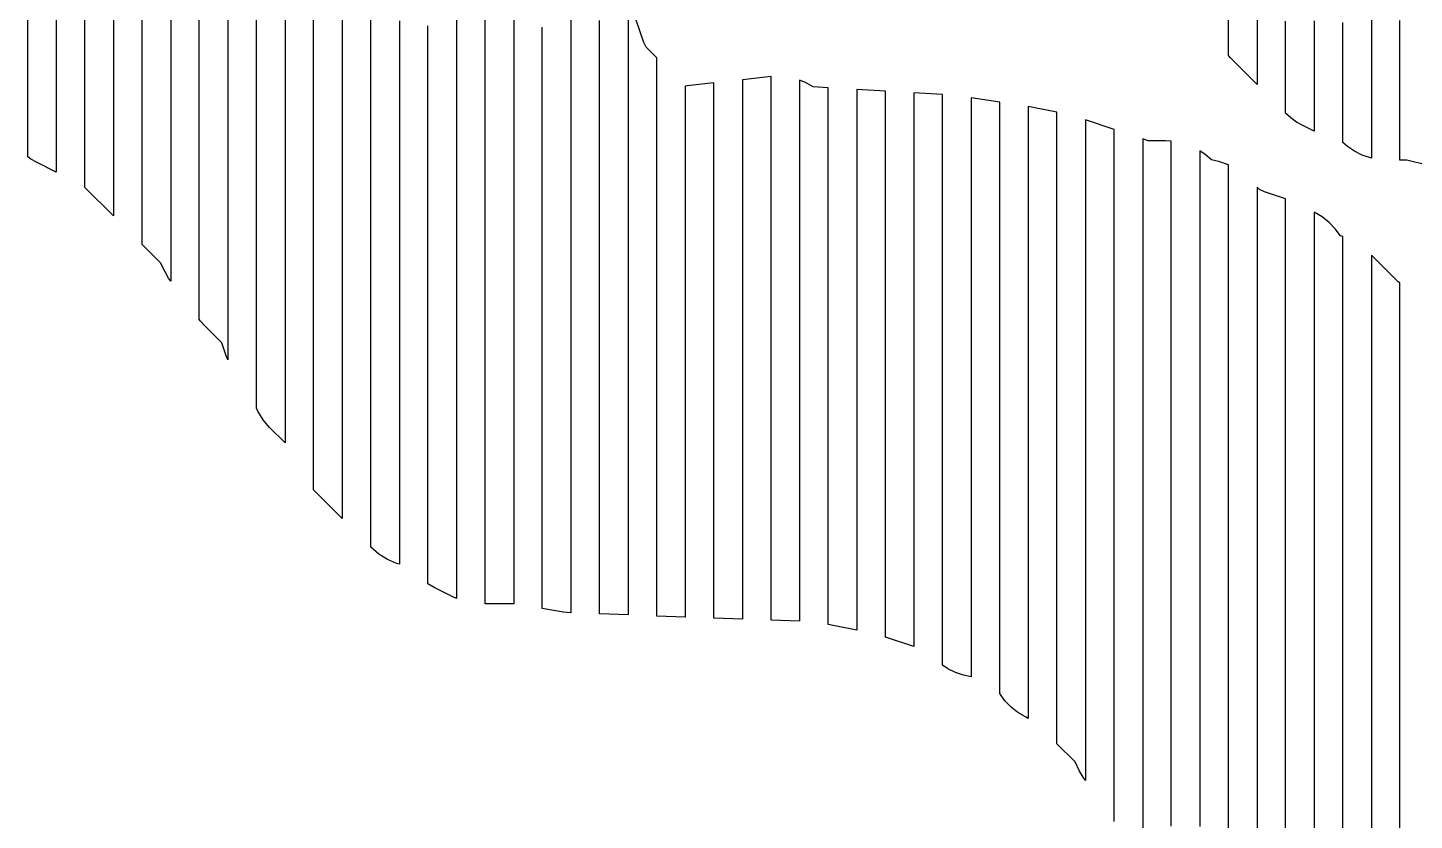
# Model space of a CAD drawing. Header units: millimetres. Extents: x -6 to 1890, y -8 to 898.
# Drawn here: x 1297.6 to 1491.6, y 657.3 to 768.2 of the extents above; entities that cross this region are included whole.
import ezdxf

# ---------------------------------------------------------------- set-up
doc = ezdxf.new("R2010")
doc.units = ezdxf.units.MM
doc.layers.add('PASSADAS_COMPLETAS', color=1, linetype='CONTINUOUS')
doc.layers.add('PECAS_2D', color=3, linetype='CONTINUOUS')

msp = doc.modelspace()

# ---------------------------------------------------------------- linework, layer by layer
at = {"layer": 'PASSADAS_COMPLETAS'}
for points in [[(1301.578, 796.09), (1301.578, 759.69), (1301.578, 758.39), (1301.578, 757.09), (1301.578, 755.79), (1301.578, 754.49), (1301.578, 753.19), (1301.578, 747.99), (1298.88, 749.329), (1298.033, 749.811), (1297.578, 750.139), (1297.578, 755.349), (1297.578, 756.651), (1297.578, 757.954), (1297.578, 759.256), (1297.578, 760.559), (1297.578, 761.861), (1297.578, 763.164), (1297.578, 798.331)], [(1309.578, 793.92), (1309.578, 756.168), (1309.578, 754.866), (1309.578, 753.565), (1309.578, 752.263), (1309.578, 750.961), (1309.578, 749.659), (1309.578, 748.357), (1309.578, 741.848), (1305.578, 745.848), (1305.578, 751.038), (1305.578, 752.336), (1305.578, 753.633), (1305.578, 754.931), (1305.578, 756.228), (1305.578, 757.526), (1305.578, 758.823), (1305.578, 795.153)], [(1317.578, 789.427), (1317.578, 749.482), (1317.578, 746.905), (1317.578, 745.616), (1317.578, 744.327), (1317.578, 743.039), (1317.578, 741.75), (1317.578, 732.73), (1317.267, 733.162), (1316.785, 734.009), (1316.153, 735.274), (1313.578, 737.848), (1313.578, 745.629), (1313.578, 746.926), (1313.578, 748.223), (1313.578, 749.519), (1313.578, 750.816), (1313.578, 752.113), (1313.578, 792.312)], [(1325.578, 786.782), (1325.578, 742.533), (1325.578, 741.231), (1325.578, 739.93), (1325.578, 738.628), (1325.578, 737.327), (1325.578, 736.025), (1325.578, 734.724), (1325.578, 733.422), (1325.578, 732.121), (1325.578, 721.709), (1325.339, 722.275), (1324.726, 724.115), (1322.367, 726.474), (1321.716, 727.199), (1321.578, 727.391), (1321.578, 736.416), (1321.578, 737.705), (1321.578, 738.995), (1321.578, 740.284), (1321.578, 741.573), (1321.578, 742.863), (1321.578, 744.152), (1321.578, 745.442), (1321.578, 789.28)], [(1333.578, 781.3), (1333.578, 730.807), (1333.578, 729.513), (1333.578, 728.218), (1333.578, 726.923), (1333.578, 725.629), (1333.578, 724.334), (1333.578, 723.039), (1333.578, 721.745), (1333.578, 720.45), (1333.578, 719.155), (1333.578, 710.093), (1331.416, 712.255), (1330.503, 713.32), (1329.762, 714.52), (1329.578, 714.956), (1329.578, 725.322), (1329.578, 726.618), (1329.578, 727.914), (1329.578, 729.21), (1329.578, 730.505), (1329.578, 731.801), (1329.578, 733.097), (1329.578, 734.393), (1329.578, 735.689), (1329.578, 736.984), (1329.578, 783.632)], [(1341.578, 775.674), (1341.578, 717.581), (1341.578, 716.29), (1341.578, 714.999), (1341.578, 713.708), (1341.578, 712.417), (1341.578, 711.126), (1341.578, 709.835), (1341.578, 708.544), (1341.578, 707.253), (1341.578, 699.508), (1337.879, 703.207), (1337.578, 703.558), (1337.578, 712.659), (1337.578, 713.959), (1337.578, 715.26), (1337.578, 716.56), (1337.578, 717.86), (1337.578, 719.16), (1337.578, 720.461), (1337.578, 721.761), (1337.578, 723.061), (1337.578, 724.361), (1337.578, 778.969)], [(1469.578, 769.258), (1469.578, 767.968), (1469.578, 760.229), (1465.847, 763.96), (1465.578, 764.274), (1465.578, 774.584)], [(1349.578, 769.155), (1349.578, 767.866), (1349.578, 708.588), (1349.578, 707.299), (1349.578, 706.011), (1349.578, 704.722), (1349.578, 703.433), (1349.578, 702.145), (1349.578, 700.856), (1349.578, 699.567), (1349.578, 693.124), (1349.191, 693.253), (1347.899, 693.798), (1346.699, 694.539), (1345.578, 695.508), (1345.578, 703.239), (1345.578, 704.528), (1345.578, 705.817), (1345.578, 707.105), (1345.578, 708.394), (1345.578, 709.683), (1345.578, 710.971), (1345.578, 712.26), (1345.578, 713.549), (1345.578, 771.538)], [(1373.578, 770.624), (1373.578, 768.031), (1373.578, 765.438), (1373.578, 762.844), (1373.578, 760.251), (1373.578, 757.658), (1373.578, 755.065), (1373.578, 752.471), (1373.578, 749.878), (1373.578, 747.285), (1373.578, 744.691), (1373.578, 742.098), (1373.578, 739.505), (1373.578, 738.208), (1373.578, 736.911), (1373.578, 735.615), (1373.578, 734.318), (1373.578, 733.022), (1373.578, 731.725), (1373.578, 730.428), (1373.578, 696.715), (1373.578, 695.419), (1373.578, 694.122), (1373.578, 692.825), (1373.578, 691.529), (1373.578, 690.232), (1373.578, 686.342), (1372.547, 686.447), (1369.578, 686.942), (1369.578, 690.814), (1369.578, 692.105), (1369.578, 693.396), (1369.578, 694.686), (1369.578, 695.977), (1369.578, 697.268), (1369.578, 737.282), (1369.578, 738.573), (1369.578, 739.864), (1369.578, 741.155), (1369.578, 742.446), (1369.578, 743.736), (1369.578, 745.027), (1369.578, 746.318), (1369.578, 747.609), (1369.578, 750.19), (1369.578, 752.772), (1369.578, 755.354), (1369.578, 757.935), (1369.578, 760.517), (1369.578, 763.098), (1369.578, 765.68), (1369.578, 768.261)], [(1381.578, 771.582), (1381.578, 761.213), (1381.578, 759.917), (1381.578, 757.325), (1381.578, 754.733), (1381.578, 750.844), (1381.578, 749.548), (1381.578, 748.252), (1381.578, 746.956), (1381.578, 745.66), (1381.578, 744.364), (1381.578, 743.067), (1381.578, 741.771), (1381.578, 740.475), (1381.578, 737.883), (1381.578, 731.402), (1381.578, 730.106), (1381.578, 728.81), (1381.578, 727.514), (1381.578, 726.218), (1381.578, 695.111), (1381.578, 693.814), (1381.578, 692.518), (1381.578, 691.222), (1381.578, 689.926), (1381.578, 686.038), (1377.578, 686.186), (1377.578, 688.779), (1377.578, 690.076), (1377.578, 691.372), (1377.578, 692.669), (1377.578, 693.965), (1377.578, 695.262), (1377.578, 726.381), (1377.578, 727.678), (1377.578, 728.974), (1377.578, 730.271), (1377.578, 731.567), (1377.578, 732.864), (1377.578, 734.161), (1377.578, 736.754), (1377.578, 738.051), (1377.578, 739.347), (1377.578, 744.534), (1377.578, 747.127), (1377.578, 749.72), (1377.578, 752.313), (1377.578, 754.907), (1377.578, 757.5), (1377.578, 760.093), (1377.578, 762.686), (1377.578, 765.28), (1377.578, 767.873), (1377.578, 769.169)], [(1357.578, 769.944), (1357.578, 767.354), (1357.578, 764.764), (1357.578, 763.469), (1357.578, 762.174), (1357.578, 760.879), (1357.578, 759.584), (1357.578, 758.289), (1357.578, 756.995), (1357.578, 700.015), (1357.578, 698.72), (1357.578, 697.425), (1357.578, 696.13), (1357.578, 694.835), (1357.578, 693.54), (1357.578, 688.36), (1357.047, 688.576), (1354.462, 689.869), (1353.578, 690.378), (1353.578, 695.581), (1353.578, 696.881), (1353.578, 698.182), (1353.578, 699.483), (1353.578, 700.784), (1353.578, 702.085), (1353.578, 703.385), (1353.578, 704.686), (1353.578, 763.221), (1353.578, 764.522), (1353.578, 765.823), (1353.578, 767.124), (1353.578, 768.424)], [(1365.578, 769.603), (1365.578, 767), (1365.578, 764.397), (1365.578, 761.794), (1365.578, 759.191), (1365.578, 756.588), (1365.578, 753.985), (1365.578, 752.684), (1365.578, 751.382), (1365.578, 750.081), (1365.578, 748.779), (1365.578, 747.478), (1365.578, 746.176), (1365.578, 744.875), (1365.578, 698.02), (1365.578, 696.719), (1365.578, 695.417), (1365.578, 694.116), (1365.578, 692.814), (1365.578, 691.513), (1365.578, 687.608), (1361.578, 687.616), (1361.578, 691.477), (1361.578, 692.764), (1361.578, 694.051), (1361.578, 695.338), (1361.578, 696.625), (1361.578, 697.912), (1361.578, 699.199), (1361.578, 750.682), (1361.578, 751.969), (1361.578, 753.256), (1361.578, 754.543), (1361.578, 755.83), (1361.578, 758.404), (1361.578, 759.691), (1361.578, 762.265), (1361.578, 764.839), (1361.578, 767.414), (1361.578, 769.988)], [(1449.578, 657.144), (1449.578, 667.47), (1449.578, 668.76), (1449.578, 670.051), (1449.578, 671.342), (1449.578, 672.633), (1449.578, 673.923), (1449.578, 675.214), (1449.578, 680.377), (1449.578, 719.098), (1449.578, 720.388), (1449.578, 721.679), (1449.578, 722.97), (1449.578, 725.551), (1449.578, 728.133), (1449.578, 730.714), (1449.578, 733.295), (1449.578, 735.877), (1449.578, 738.458), (1449.578, 741.04), (1449.578, 744.912), (1449.578, 747.493), (1449.578, 748.784), (1449.578, 750.074), (1449.578, 753.947), (1445.578, 755.28), (1445.578, 751.376), (1445.578, 750.075), (1445.578, 747.472), (1445.578, 744.869), (1445.578, 742.267), (1445.578, 739.664), (1445.578, 737.061), (1445.578, 734.459), (1445.578, 731.856), (1445.578, 729.253), (1445.578, 726.651), (1445.578, 725.349), (1445.578, 724.048), (1445.578, 722.747), (1445.578, 721.445), (1445.578, 720.144), (1445.578, 679.803), (1445.578, 678.502), (1445.578, 677.2), (1445.578, 675.899), (1445.578, 674.598), (1445.578, 673.296), (1445.578, 671.995), (1445.578, 662.886), (1445.235, 663.361), (1444.753, 664.208), (1444.121, 665.473), (1441.578, 668.016), (1441.578, 675.81), (1441.578, 677.108), (1441.578, 678.407), (1441.578, 679.706), (1441.578, 681.005), (1441.578, 682.304), (1441.578, 700.489), (1441.578, 721.272), (1441.578, 722.571), (1441.578, 723.87), (1441.578, 725.169), (1441.578, 726.468), (1441.578, 729.066), (1441.578, 731.664), (1441.578, 734.262), (1441.578, 736.86), (1441.578, 739.458), (1441.578, 742.055), (1441.578, 744.653), (1441.578, 747.251), (1441.578, 749.849), (1441.578, 751.148), (1441.578, 752.447), (1441.578, 756.344), (1437.578, 757.144), (1437.578, 753.254), (1437.578, 751.958), (1437.578, 749.365), (1437.578, 746.772), (1437.578, 744.179), (1437.578, 741.586), (1437.578, 738.993), (1437.578, 736.401), (1437.578, 733.808), (1437.578, 731.215), (1437.578, 728.622), (1437.578, 727.325), (1437.578, 726.029), (1437.578, 724.732), (1437.578, 723.436), (1437.578, 722.14), (1437.578, 684.542), (1437.578, 683.246), (1437.578, 681.95), (1437.578, 680.653), (1437.578, 679.357), (1437.578, 678.06), (1437.578, 671.578), (1437.189, 671.772), (1436.133, 672.393), (1435.161, 673.157), (1434.301, 674.047), (1433.578, 675.032), (1433.578, 680.204), (1433.578, 681.497), (1433.578, 682.79), (1433.578, 684.083), (1433.578, 685.377), (1433.578, 686.67), (1433.578, 687.963), (1433.578, 724.167), (1433.578, 725.461), (1433.578, 726.754), (1433.578, 728.047), (1433.578, 729.34), (1433.578, 731.926), (1433.578, 734.512), (1433.578, 737.098), (1433.578, 739.684), (1433.578, 742.27), (1433.578, 744.856), (1433.578, 747.442), (1433.578, 750.028), (1433.578, 752.614), (1433.578, 753.907), (1433.578, 757.786), (1429.578, 758.358), (1429.578, 754.502), (1429.578, 753.216), (1429.578, 750.645), (1429.578, 748.075), (1429.578, 745.504), (1429.578, 742.933), (1429.578, 740.362), (1429.578, 737.791), (1429.578, 735.221), (1429.578, 732.65), (1429.578, 731.365), (1429.578, 730.079), (1429.578, 728.794), (1429.578, 727.508), (1429.578, 726.223), (1429.578, 724.938), (1429.578, 690.232), (1429.578, 687.661), (1429.578, 686.376), (1429.578, 685.09), (1429.578, 683.805), (1429.578, 682.52), (1429.578, 677.378), (1428.505, 677.6), (1427.392, 677.985), (1426.334, 678.514), (1425.578, 679.023), (1425.578, 684.172), (1425.578, 685.46), (1425.578, 686.747), (1425.578, 688.034), (1425.578, 689.322), (1425.578, 690.609), (1425.578, 691.896), (1425.578, 726.655), (1425.578, 727.942), (1425.578, 729.229), (1425.578, 730.517), (1425.578, 731.804), (1425.578, 734.379), (1425.578, 736.953), (1425.578, 739.528), (1425.578, 742.103), (1425.578, 744.677), (1425.578, 747.252), (1425.578, 749.827), (1425.578, 752.402), (1425.578, 753.689), (1425.578, 754.976), (1425.578, 758.838), (1421.578, 759.074), (1421.578, 755.201), (1421.578, 753.91), (1421.578, 752.619), (1421.578, 750.037), (1421.578, 747.455), (1421.578, 744.874), (1421.578, 742.292), (1421.578, 739.71), (1421.578, 737.128), (1421.578, 734.546), (1421.578, 731.965), (1421.578, 730.674), (1421.578, 729.383), (1421.578, 728.092), (1421.578, 726.801), (1421.578, 693.237), (1421.578, 691.947), (1421.578, 690.656), (1421.578, 689.365), (1421.578, 688.074), (1421.578, 686.783), (1421.578, 685.492), (1421.578, 681.619), (1418.031, 682.802), (1417.578, 682.915), (1417.578, 686.799), (1417.578, 688.094), (1417.578, 689.389), (1417.578, 690.684), (1417.578, 691.979), (1417.578, 693.273), (1417.578, 728.233), (1417.578, 729.528), (1417.578, 730.823), (1417.578, 732.118), (1417.578, 733.413), (1417.578, 736.002), (1417.578, 738.592), (1417.578, 741.181), (1417.578, 743.771), (1417.578, 746.361), (1417.578, 748.95), (1417.578, 751.54), (1417.578, 752.835), (1417.578, 754.13), (1417.578, 755.424), (1417.578, 759.309), (1413.578, 759.544), (1413.578, 755.632), (1413.578, 754.328), (1413.578, 751.72), (1413.578, 749.112), (1413.578, 746.505), (1413.578, 745.201), (1413.578, 742.593), (1413.578, 739.985), (1413.578, 737.377), (1413.578, 734.769), (1413.578, 732.161), (1413.578, 730.857), (1413.578, 729.553), (1413.578, 728.249), (1413.578, 694.346), (1413.578, 693.042), (1413.578, 691.739), (1413.578, 690.435), (1413.578, 689.131), (1413.578, 687.827), (1413.578, 683.915), (1409.578, 684.723), (1409.578, 688.605), (1409.578, 689.9), (1409.578, 691.194), (1409.578, 692.488), (1409.578, 693.782), (1409.578, 695.076), (1409.578, 727.428), (1409.578, 728.722), (1409.578, 730.016), (1409.578, 731.31), (1409.578, 732.604), (1409.578, 735.192), (1409.578, 737.78), (1409.578, 740.368), (1409.578, 742.956), (1409.578, 745.545), (1409.578, 748.133), (1409.578, 750.721), (1409.578, 752.015), (1409.578, 754.603), (1409.578, 755.897), (1409.578, 759.779), (1407.478, 759.903), (1406.392, 760.514), (1405.578, 760.835), (1405.578, 755.615), (1405.578, 754.31), (1405.578, 751.7), (1405.578, 749.09), (1405.578, 746.48), (1405.578, 743.87), (1405.578, 741.261), (1405.578, 738.651), (1405.578, 736.041), (1405.578, 733.431), (1405.578, 732.126), (1405.578, 730.821), (1405.578, 729.516), (1405.578, 728.211), (1405.578, 695.588), (1405.578, 694.283), (1405.578, 692.978), (1405.578, 691.673), (1405.578, 690.368), (1405.578, 689.063), (1405.578, 685.149), (1401.578, 685.297), (1401.578, 689.164), (1401.578, 690.453), (1401.578, 691.742), (1401.578, 693.031), (1401.578, 694.32), (1401.578, 695.609), (1401.578, 727.833), (1401.578, 729.122), (1401.578, 730.411), (1401.578, 731.7), (1401.578, 732.989), (1401.578, 735.567), (1401.578, 736.856), (1401.578, 739.434), (1401.578, 742.012), (1401.578, 744.59), (1401.578, 747.168), (1401.578, 749.746), (1401.578, 752.324), (1401.578, 753.613), (1401.578, 754.902), (1401.578, 761.346), (1397.578, 760.909), (1397.578, 754.404), (1397.578, 753.102), (1397.578, 751.801), (1397.578, 749.199), (1397.578, 746.597), (1397.578, 743.995), (1397.578, 741.392), (1397.578, 738.79), (1397.578, 736.188), (1397.578, 733.586), (1397.578, 732.285), (1397.578, 730.984), (1397.578, 728.381), (1397.578, 695.854), (1397.578, 694.553), (1397.578, 693.252), (1397.578, 691.951), (1397.578, 690.649), (1397.578, 689.348), (1397.578, 685.445), (1393.578, 685.593), (1393.578, 689.466), (1393.578, 690.757), (1393.578, 692.048), (1393.578, 693.339), (1393.578, 694.629), (1393.578, 726.902), (1393.578, 728.192), (1393.578, 729.483), (1393.578, 730.774), (1393.578, 732.065), (1393.578, 733.356), (1393.578, 734.647), (1393.578, 737.229), (1393.578, 739.81), (1393.578, 742.392), (1393.578, 744.974), (1393.578, 747.556), (1393.578, 748.847), (1393.578, 751.428), (1393.578, 752.719), (1393.578, 754.01), (1393.578, 760.465), (1389.842, 760.049), (1389.578, 760.008), (1389.578, 753.494), (1389.578, 752.191), (1389.578, 749.585), (1389.578, 746.979), (1389.578, 744.373), (1389.578, 741.767), (1389.578, 739.162), (1389.578, 736.556), (1389.578, 733.95), (1389.578, 732.647), (1389.578, 731.344), (1389.578, 730.041), (1389.578, 728.738), (1389.578, 727.435), (1389.578, 694.862), (1389.578, 693.559), (1389.578, 692.256), (1389.578, 690.953), (1389.578, 689.65), (1389.578, 685.741), (1385.578, 685.889), (1385.578, 689.794), (1385.578, 691.095), (1385.578, 692.396), (1385.578, 693.698), (1385.578, 694.999), (1385.578, 727.534), (1385.578, 728.836), (1385.578, 730.137), (1385.578, 731.438), (1385.578, 732.74), (1385.578, 735.343), (1385.578, 737.945), (1385.578, 740.548), (1385.578, 743.151), (1385.578, 748.357), (1385.578, 750.959), (1385.578, 752.261), (1385.578, 753.562), (1385.578, 754.864), (1385.578, 763.973), (1384.107, 765.444), (1383.764, 766.13), (1382.676, 769.394)], [(1477.578, 769.134), (1477.578, 767.847), (1477.578, 766.561), (1477.578, 765.274), (1477.578, 763.987), (1477.578, 762.701), (1477.578, 761.414), (1477.578, 760.127), (1477.578, 753.694), (1475.968, 754.499), (1475.121, 754.981), (1474.328, 755.553), (1473.578, 756.229), (1473.578, 763.959), (1473.578, 765.248), (1473.578, 766.536), (1473.578, 769.113)], [(1485.578, 769.286), (1485.578, 767.997), (1485.578, 766.707), (1485.578, 765.418), (1485.578, 764.128), (1485.578, 762.838), (1485.578, 761.549), (1485.578, 760.259), (1485.578, 758.97), (1485.578, 757.68), (1485.578, 756.39), (1485.578, 755.101), (1485.578, 749.942), (1485.451, 749.967), (1484.311, 750.354), (1483.231, 750.887), (1482.24, 751.552), (1481.578, 752.133), (1481.578, 757.297), (1481.578, 758.587), (1481.578, 759.878), (1481.578, 761.169), (1481.578, 763.751), (1481.578, 765.042), (1481.578, 766.333), (1481.578, 767.623), (1481.578, 768.914)], [(1493.578, 748.904), (1490.551, 749.661), (1489.578, 749.661), (1489.578, 753.565), (1489.578, 754.866), (1489.578, 756.168), (1489.578, 757.469), (1489.578, 758.771), (1489.578, 760.072), (1489.578, 761.373), (1489.578, 762.675), (1489.578, 763.976), (1489.578, 765.277), (1489.578, 766.579), (1489.578, 767.88), (1489.578, 769.182)], [(1457.578, 656.502), (1457.578, 657.797), (1457.578, 659.091), (1457.578, 660.386), (1457.578, 661.68), (1457.578, 662.975), (1457.578, 664.269), (1457.578, 665.564), (1457.578, 666.858), (1457.578, 713.461), (1457.578, 714.756), (1457.578, 716.051), (1457.578, 717.345), (1457.578, 718.64), (1457.578, 719.934), (1457.578, 722.523), (1457.578, 725.112), (1457.578, 727.701), (1457.578, 730.29), (1457.578, 732.879), (1457.578, 735.468), (1457.578, 738.057), (1457.578, 740.647), (1457.578, 743.236), (1457.578, 745.825), (1457.578, 747.119), (1457.578, 752.297), (1456.77, 752.349), (1454.369, 752.349), (1453.578, 752.613), (1453.578, 748.731), (1453.578, 747.437), (1453.578, 744.848), (1453.578, 742.26), (1453.578, 739.672), (1453.578, 737.083), (1453.578, 734.495), (1453.578, 731.907), (1453.578, 729.318), (1453.578, 726.73), (1453.578, 724.142), (1453.578, 721.553), (1453.578, 720.259), (1453.578, 718.965), (1453.578, 717.671), (1453.578, 716.377), (1453.578, 672.375), (1453.578, 671.081), (1453.578, 669.787), (1453.578, 668.492), (1453.578, 667.198), (1453.578, 665.904), (1453.578, 664.61), (1453.578, 663.316), (1453.578, 662.022), (1453.578, 647.786)], [(1465.578, 648.35), (1465.578, 708.997), (1465.578, 710.287), (1465.578, 711.578), (1465.578, 712.868), (1465.578, 714.158), (1465.578, 716.739), (1465.578, 719.32), (1465.578, 721.9), (1465.578, 724.481), (1465.578, 727.062), (1465.578, 729.643), (1465.578, 732.223), (1465.578, 734.804), (1465.578, 737.385), (1465.578, 739.965), (1465.578, 741.256), (1465.578, 742.546), (1465.578, 748.998), (1465.467, 749.053), (1464.354, 749.439), (1463.205, 749.684), (1462.324, 750.459), (1461.578, 750.959), (1461.578, 744.486), (1461.578, 743.192), (1461.578, 740.603), (1461.578, 738.014), (1461.578, 735.425), (1461.578, 732.836), (1461.578, 730.247), (1461.578, 727.658), (1461.578, 725.069), (1461.578, 722.48), (1461.578, 719.891), (1461.578, 717.302), (1461.578, 716.008), (1461.578, 714.713), (1461.578, 713.419), (1461.578, 712.124), (1461.578, 710.83), (1461.578, 659.051), (1461.578, 657.756), (1461.578, 656.462)], [(1473.578, 624.328), (1473.578, 701.68), (1473.578, 702.969), (1473.578, 704.258), (1473.578, 705.547), (1473.578, 706.836), (1473.578, 708.126), (1473.578, 710.704), (1473.578, 713.282), (1473.578, 717.15), (1473.578, 719.728), (1473.578, 722.307), (1473.578, 724.885), (1473.578, 727.464), (1473.578, 730.042), (1473.578, 732.62), (1473.578, 735.199), (1473.578, 737.777), (1473.578, 739.066), (1473.578, 744.223), (1470.602, 745.215), (1469.917, 745.558), (1469.578, 745.896), (1469.578, 740.73), (1469.578, 739.439), (1469.578, 736.856), (1469.578, 735.564), (1469.578, 731.689), (1469.578, 729.106), (1469.578, 726.523), (1469.578, 723.94), (1469.578, 721.357), (1469.578, 718.774), (1469.578, 716.191), (1469.578, 713.608), (1469.578, 712.316), (1469.578, 711.025), (1469.578, 709.733), (1469.578, 708.441), (1469.578, 705.858), (1469.578, 634.823)], [(1481.578, 613.772), (1481.578, 693.796), (1481.578, 695.087), (1481.578, 696.378), (1481.578, 697.668), (1481.578, 698.959), (1481.578, 700.25), (1481.578, 702.831), (1481.578, 705.413), (1481.578, 707.994), (1481.578, 710.576), (1481.578, 713.157), (1481.578, 715.738), (1481.578, 719.61), (1481.578, 722.192), (1481.578, 724.773), (1481.578, 727.355), (1481.578, 729.936), (1481.578, 731.227), (1481.578, 732.518), (1481.578, 738.971), (1481.257, 739.078), (1480.532, 740.066), (1479.673, 740.955), (1478.701, 741.72), (1477.578, 742.373), (1477.578, 735.896), (1477.578, 734.601), (1477.578, 732.01), (1477.578, 729.419), (1477.578, 726.828), (1477.578, 724.237), (1477.578, 721.646), (1477.578, 719.055), (1477.578, 716.464), (1477.578, 713.873), (1477.578, 711.282), (1477.578, 708.691), (1477.578, 706.1), (1477.578, 704.805), (1477.578, 703.509), (1477.578, 702.214), (1477.578, 700.918), (1477.578, 699.623), (1477.578, 616.712)], [(1489.578, 607.45), (1489.578, 680.93), (1489.578, 682.219), (1489.578, 683.509), (1489.578, 684.798), (1489.578, 686.087), (1489.578, 687.376), (1489.578, 688.665), (1489.578, 689.954), (1489.578, 693.822), (1489.578, 696.4), (1489.578, 698.978), (1489.578, 701.556), (1489.578, 704.135), (1489.578, 706.713), (1489.578, 709.291), (1489.578, 711.87), (1489.578, 714.448), (1489.578, 717.026), (1489.578, 719.604), (1489.578, 723.472), (1489.578, 724.761), (1489.578, 726.05), (1489.578, 732.496), (1489.306, 732.632), (1485.578, 736.359), (1485.578, 729.887), (1485.578, 728.592), (1485.578, 726.003), (1485.578, 723.414), (1485.578, 720.825), (1485.578, 718.235), (1485.578, 714.352), (1485.578, 711.762), (1485.578, 709.173), (1485.578, 706.584), (1485.578, 703.995), (1485.578, 701.406), (1485.578, 698.817), (1485.578, 696.227), (1485.578, 694.933), (1485.578, 693.638), (1485.578, 692.344), (1485.578, 689.755), (1485.578, 688.46), (1485.578, 608.196)]]:
    msp.add_lwpolyline(points, dxfattribs=at)
at = {"layer": 'PECAS_2D'}
for points in [[(1301.578, 796.09), (1301.578, 759.69), (1301.578, 758.39), (1301.578, 757.09), (1301.578, 755.79), (1301.578, 754.49), (1301.578, 753.19), (1301.578, 747.99), (1298.88, 749.329), (1298.033, 749.811), (1297.578, 750.139), (1297.578, 755.349), (1297.578, 756.651), (1297.578, 757.954), (1297.578, 759.256), (1297.578, 760.559), (1297.578, 761.861), (1297.578, 763.164), (1297.578, 798.331)], [(1309.578, 793.92), (1309.578, 756.168), (1309.578, 754.866), (1309.578, 753.565), (1309.578, 752.263), (1309.578, 750.961), (1309.578, 749.659), (1309.578, 748.357), (1309.578, 741.848), (1305.578, 745.848), (1305.578, 751.038), (1305.578, 752.336), (1305.578, 753.633), (1305.578, 754.931), (1305.578, 756.228), (1305.578, 757.526), (1305.578, 758.823), (1305.578, 795.153)], [(1317.578, 789.427), (1317.578, 749.482), (1317.578, 746.905), (1317.578, 745.616), (1317.578, 744.327), (1317.578, 743.039), (1317.578, 741.75), (1317.578, 732.73), (1317.267, 733.162), (1316.785, 734.009), (1316.153, 735.274), (1313.578, 737.848), (1313.578, 745.629), (1313.578, 746.926), (1313.578, 748.223), (1313.578, 749.519), (1313.578, 750.816), (1313.578, 752.113), (1313.578, 792.312)], [(1325.578, 786.782), (1325.578, 742.533), (1325.578, 741.231), (1325.578, 739.93), (1325.578, 738.628), (1325.578, 737.327), (1325.578, 736.025), (1325.578, 734.724), (1325.578, 733.422), (1325.578, 732.121), (1325.578, 721.709), (1325.339, 722.275), (1324.726, 724.115), (1322.367, 726.474), (1321.716, 727.199), (1321.578, 727.391), (1321.578, 736.416), (1321.578, 737.705), (1321.578, 738.995), (1321.578, 740.284), (1321.578, 741.573), (1321.578, 742.863), (1321.578, 744.152), (1321.578, 745.442), (1321.578, 789.28)], [(1333.578, 781.3), (1333.578, 730.807), (1333.578, 729.513), (1333.578, 728.218), (1333.578, 726.923), (1333.578, 725.629), (1333.578, 724.334), (1333.578, 723.039), (1333.578, 721.745), (1333.578, 720.45), (1333.578, 719.155), (1333.578, 710.093), (1331.416, 712.255), (1330.503, 713.32), (1329.762, 714.52), (1329.578, 714.956), (1329.578, 725.322), (1329.578, 726.618), (1329.578, 727.914), (1329.578, 729.21), (1329.578, 730.505), (1329.578, 731.801), (1329.578, 733.097), (1329.578, 734.393), (1329.578, 735.689), (1329.578, 736.984), (1329.578, 783.632)], [(1341.578, 775.674), (1341.578, 717.581), (1341.578, 716.29), (1341.578, 714.999), (1341.578, 713.708), (1341.578, 712.417), (1341.578, 711.126), (1341.578, 709.835), (1341.578, 708.544), (1341.578, 707.253), (1341.578, 699.508), (1337.879, 703.207), (1337.578, 703.558), (1337.578, 712.659), (1337.578, 713.959), (1337.578, 715.26), (1337.578, 716.56), (1337.578, 717.86), (1337.578, 719.16), (1337.578, 720.461), (1337.578, 721.761), (1337.578, 723.061), (1337.578, 724.361), (1337.578, 778.969)], [(1469.578, 769.258), (1469.578, 767.968), (1469.578, 760.229), (1465.847, 763.96), (1465.578, 764.274), (1465.578, 774.584)], [(1349.578, 769.155), (1349.578, 767.866), (1349.578, 708.588), (1349.578, 707.299), (1349.578, 706.011), (1349.578, 704.722), (1349.578, 703.433), (1349.578, 702.145), (1349.578, 700.856), (1349.578, 699.567), (1349.578, 693.124), (1349.191, 693.253), (1347.899, 693.798), (1346.699, 694.539), (1345.578, 695.508), (1345.578, 703.239), (1345.578, 704.528), (1345.578, 705.817), (1345.578, 707.105), (1345.578, 708.394), (1345.578, 709.683), (1345.578, 710.971), (1345.578, 712.26), (1345.578, 713.549), (1345.578, 771.538)], [(1373.578, 770.624), (1373.578, 768.031), (1373.578, 765.438), (1373.578, 762.844), (1373.578, 760.251), (1373.578, 757.658), (1373.578, 755.065), (1373.578, 752.471), (1373.578, 749.878), (1373.578, 747.285), (1373.578, 744.691), (1373.578, 742.098), (1373.578, 739.505), (1373.578, 738.208), (1373.578, 736.911), (1373.578, 735.615), (1373.578, 734.318), (1373.578, 733.022), (1373.578, 731.725), (1373.578, 730.428), (1373.578, 696.715), (1373.578, 695.419), (1373.578, 694.122), (1373.578, 692.825), (1373.578, 691.529), (1373.578, 690.232), (1373.578, 686.342), (1372.547, 686.447), (1369.578, 686.942), (1369.578, 690.814), (1369.578, 692.105), (1369.578, 693.396), (1369.578, 694.686), (1369.578, 695.977), (1369.578, 697.268), (1369.578, 737.282), (1369.578, 738.573), (1369.578, 739.864), (1369.578, 741.155), (1369.578, 742.446), (1369.578, 743.736), (1369.578, 745.027), (1369.578, 746.318), (1369.578, 747.609), (1369.578, 750.19), (1369.578, 752.772), (1369.578, 755.354), (1369.578, 757.935), (1369.578, 760.517), (1369.578, 763.098), (1369.578, 765.68), (1369.578, 768.261)], [(1381.578, 771.582), (1381.578, 761.213), (1381.578, 759.917), (1381.578, 757.325), (1381.578, 754.733), (1381.578, 750.844), (1381.578, 749.548), (1381.578, 748.252), (1381.578, 746.956), (1381.578, 745.66), (1381.578, 744.364), (1381.578, 743.067), (1381.578, 741.771), (1381.578, 740.475), (1381.578, 737.883), (1381.578, 731.402), (1381.578, 730.106), (1381.578, 728.81), (1381.578, 727.514), (1381.578, 726.218), (1381.578, 695.111), (1381.578, 693.814), (1381.578, 692.518), (1381.578, 691.222), (1381.578, 689.926), (1381.578, 686.038), (1377.578, 686.186), (1377.578, 688.779), (1377.578, 690.076), (1377.578, 691.372), (1377.578, 692.669), (1377.578, 693.965), (1377.578, 695.262), (1377.578, 726.381), (1377.578, 727.678), (1377.578, 728.974), (1377.578, 730.271), (1377.578, 731.567), (1377.578, 732.864), (1377.578, 734.161), (1377.578, 736.754), (1377.578, 738.051), (1377.578, 739.347), (1377.578, 744.534), (1377.578, 747.127), (1377.578, 749.72), (1377.578, 752.313), (1377.578, 754.907), (1377.578, 757.5), (1377.578, 760.093), (1377.578, 762.686), (1377.578, 765.28), (1377.578, 767.873), (1377.578, 769.169)], [(1357.578, 769.944), (1357.578, 767.354), (1357.578, 764.764), (1357.578, 763.469), (1357.578, 762.174), (1357.578, 760.879), (1357.578, 759.584), (1357.578, 758.289), (1357.578, 756.995), (1357.578, 700.015), (1357.578, 698.72), (1357.578, 697.425), (1357.578, 696.13), (1357.578, 694.835), (1357.578, 693.54), (1357.578, 688.36), (1357.047, 688.576), (1354.462, 689.869), (1353.578, 690.378), (1353.578, 695.581), (1353.578, 696.881), (1353.578, 698.182), (1353.578, 699.483), (1353.578, 700.784), (1353.578, 702.085), (1353.578, 703.385), (1353.578, 704.686), (1353.578, 763.221), (1353.578, 764.522), (1353.578, 765.823), (1353.578, 767.124), (1353.578, 768.424)], [(1365.578, 769.603), (1365.578, 767), (1365.578, 764.397), (1365.578, 761.794), (1365.578, 759.191), (1365.578, 756.588), (1365.578, 753.985), (1365.578, 752.684), (1365.578, 751.382), (1365.578, 750.081), (1365.578, 748.779), (1365.578, 747.478), (1365.578, 746.176), (1365.578, 744.875), (1365.578, 698.02), (1365.578, 696.719), (1365.578, 695.417), (1365.578, 694.116), (1365.578, 692.814), (1365.578, 691.513), (1365.578, 687.608), (1361.578, 687.616), (1361.578, 691.477), (1361.578, 692.764), (1361.578, 694.051), (1361.578, 695.338), (1361.578, 696.625), (1361.578, 697.912), (1361.578, 699.199), (1361.578, 750.682), (1361.578, 751.969), (1361.578, 753.256), (1361.578, 754.543), (1361.578, 755.83), (1361.578, 758.404), (1361.578, 759.691), (1361.578, 762.265), (1361.578, 764.839), (1361.578, 767.414), (1361.578, 769.988)], [(1449.578, 657.144), (1449.578, 667.47), (1449.578, 668.76), (1449.578, 670.051), (1449.578, 671.342), (1449.578, 672.633), (1449.578, 673.923), (1449.578, 675.214), (1449.578, 680.377), (1449.578, 719.098), (1449.578, 720.388), (1449.578, 721.679), (1449.578, 722.97), (1449.578, 725.551), (1449.578, 728.133), (1449.578, 730.714), (1449.578, 733.295), (1449.578, 735.877), (1449.578, 738.458), (1449.578, 741.04), (1449.578, 744.912), (1449.578, 747.493), (1449.578, 748.784), (1449.578, 750.074), (1449.578, 753.947), (1445.578, 755.28), (1445.578, 751.376), (1445.578, 750.075), (1445.578, 747.472), (1445.578, 744.869), (1445.578, 742.267), (1445.578, 739.664), (1445.578, 737.061), (1445.578, 734.459), (1445.578, 731.856), (1445.578, 729.253), (1445.578, 726.651), (1445.578, 725.349), (1445.578, 724.048), (1445.578, 722.747), (1445.578, 721.445), (1445.578, 720.144), (1445.578, 679.803), (1445.578, 678.502), (1445.578, 677.2), (1445.578, 675.899), (1445.578, 674.598), (1445.578, 673.296), (1445.578, 671.995), (1445.578, 662.886), (1445.235, 663.361), (1444.753, 664.208), (1444.121, 665.473), (1441.578, 668.016), (1441.578, 675.81), (1441.578, 677.108), (1441.578, 678.407), (1441.578, 679.706), (1441.578, 681.005), (1441.578, 682.304), (1441.578, 700.489), (1441.578, 721.272), (1441.578, 722.571), (1441.578, 723.87), (1441.578, 725.169), (1441.578, 726.468), (1441.578, 729.066), (1441.578, 731.664), (1441.578, 734.262), (1441.578, 736.86), (1441.578, 739.458), (1441.578, 742.055), (1441.578, 744.653), (1441.578, 747.251), (1441.578, 749.849), (1441.578, 751.148), (1441.578, 752.447), (1441.578, 756.344), (1437.578, 757.144), (1437.578, 753.254), (1437.578, 751.958), (1437.578, 749.365), (1437.578, 746.772), (1437.578, 744.179), (1437.578, 741.586), (1437.578, 738.993), (1437.578, 736.401), (1437.578, 733.808), (1437.578, 731.215), (1437.578, 728.622), (1437.578, 727.325), (1437.578, 726.029), (1437.578, 724.732), (1437.578, 723.436), (1437.578, 722.14), (1437.578, 684.542), (1437.578, 683.246), (1437.578, 681.95), (1437.578, 680.653), (1437.578, 679.357), (1437.578, 678.06), (1437.578, 671.578), (1437.189, 671.772), (1436.133, 672.393), (1435.161, 673.157), (1434.301, 674.047), (1433.578, 675.032), (1433.578, 680.204), (1433.578, 681.497), (1433.578, 682.79), (1433.578, 684.083), (1433.578, 685.377), (1433.578, 686.67), (1433.578, 687.963), (1433.578, 724.167), (1433.578, 725.461), (1433.578, 726.754), (1433.578, 728.047), (1433.578, 729.34), (1433.578, 731.926), (1433.578, 734.512), (1433.578, 737.098), (1433.578, 739.684), (1433.578, 742.27), (1433.578, 744.856), (1433.578, 747.442), (1433.578, 750.028), (1433.578, 752.614), (1433.578, 753.907), (1433.578, 757.786), (1429.578, 758.358), (1429.578, 754.502), (1429.578, 753.216), (1429.578, 750.645), (1429.578, 748.075), (1429.578, 745.504), (1429.578, 742.933), (1429.578, 740.362), (1429.578, 737.791), (1429.578, 735.221), (1429.578, 732.65), (1429.578, 731.365), (1429.578, 730.079), (1429.578, 728.794), (1429.578, 727.508), (1429.578, 726.223), (1429.578, 724.938), (1429.578, 690.232), (1429.578, 687.661), (1429.578, 686.376), (1429.578, 685.09), (1429.578, 683.805), (1429.578, 682.52), (1429.578, 677.378), (1428.505, 677.6), (1427.392, 677.985), (1426.334, 678.514), (1425.578, 679.023), (1425.578, 684.172), (1425.578, 685.46), (1425.578, 686.747), (1425.578, 688.034), (1425.578, 689.322), (1425.578, 690.609), (1425.578, 691.896), (1425.578, 726.655), (1425.578, 727.942), (1425.578, 729.229), (1425.578, 730.517), (1425.578, 731.804), (1425.578, 734.379), (1425.578, 736.953), (1425.578, 739.528), (1425.578, 742.103), (1425.578, 744.677), (1425.578, 747.252), (1425.578, 749.827), (1425.578, 752.402), (1425.578, 753.689), (1425.578, 754.976), (1425.578, 758.838), (1421.578, 759.074), (1421.578, 755.201), (1421.578, 753.91), (1421.578, 752.619), (1421.578, 750.037), (1421.578, 747.455), (1421.578, 744.874), (1421.578, 742.292), (1421.578, 739.71), (1421.578, 737.128), (1421.578, 734.546), (1421.578, 731.965), (1421.578, 730.674), (1421.578, 729.383), (1421.578, 728.092), (1421.578, 726.801), (1421.578, 693.237), (1421.578, 691.947), (1421.578, 690.656), (1421.578, 689.365), (1421.578, 688.074), (1421.578, 686.783), (1421.578, 685.492), (1421.578, 681.619), (1418.031, 682.802), (1417.578, 682.915), (1417.578, 686.799), (1417.578, 688.094), (1417.578, 689.389), (1417.578, 690.684), (1417.578, 691.979), (1417.578, 693.273), (1417.578, 728.233), (1417.578, 729.528), (1417.578, 730.823), (1417.578, 732.118), (1417.578, 733.413), (1417.578, 736.002), (1417.578, 738.592), (1417.578, 741.181), (1417.578, 743.771), (1417.578, 746.361), (1417.578, 748.95), (1417.578, 751.54), (1417.578, 752.835), (1417.578, 754.13), (1417.578, 755.424), (1417.578, 759.309), (1413.578, 759.544), (1413.578, 755.632), (1413.578, 754.328), (1413.578, 751.72), (1413.578, 749.112), (1413.578, 746.505), (1413.578, 745.201), (1413.578, 742.593), (1413.578, 739.985), (1413.578, 737.377), (1413.578, 734.769), (1413.578, 732.161), (1413.578, 730.857), (1413.578, 729.553), (1413.578, 728.249), (1413.578, 694.346), (1413.578, 693.042), (1413.578, 691.739), (1413.578, 690.435), (1413.578, 689.131), (1413.578, 687.827), (1413.578, 683.915), (1409.578, 684.723), (1409.578, 688.605), (1409.578, 689.9), (1409.578, 691.194), (1409.578, 692.488), (1409.578, 693.782), (1409.578, 695.076), (1409.578, 727.428), (1409.578, 728.722), (1409.578, 730.016), (1409.578, 731.31), (1409.578, 732.604), (1409.578, 735.192), (1409.578, 737.78), (1409.578, 740.368), (1409.578, 742.956), (1409.578, 745.545), (1409.578, 748.133), (1409.578, 750.721), (1409.578, 752.015), (1409.578, 754.603), (1409.578, 755.897), (1409.578, 759.779), (1407.478, 759.903), (1406.392, 760.514), (1405.578, 760.835), (1405.578, 755.615), (1405.578, 754.31), (1405.578, 751.7), (1405.578, 749.09), (1405.578, 746.48), (1405.578, 743.87), (1405.578, 741.261), (1405.578, 738.651), (1405.578, 736.041), (1405.578, 733.431), (1405.578, 732.126), (1405.578, 730.821), (1405.578, 729.516), (1405.578, 728.211), (1405.578, 695.588), (1405.578, 694.283), (1405.578, 692.978), (1405.578, 691.673), (1405.578, 690.368), (1405.578, 689.063), (1405.578, 685.149), (1401.578, 685.297), (1401.578, 689.164), (1401.578, 690.453), (1401.578, 691.742), (1401.578, 693.031), (1401.578, 694.32), (1401.578, 695.609), (1401.578, 727.833), (1401.578, 729.122), (1401.578, 730.411), (1401.578, 731.7), (1401.578, 732.989), (1401.578, 735.567), (1401.578, 736.856), (1401.578, 739.434), (1401.578, 742.012), (1401.578, 744.59), (1401.578, 747.168), (1401.578, 749.746), (1401.578, 752.324), (1401.578, 753.613), (1401.578, 754.902), (1401.578, 761.346), (1397.578, 760.909), (1397.578, 754.404), (1397.578, 753.102), (1397.578, 751.801), (1397.578, 749.199), (1397.578, 746.597), (1397.578, 743.995), (1397.578, 741.392), (1397.578, 738.79), (1397.578, 736.188), (1397.578, 733.586), (1397.578, 732.285), (1397.578, 730.984), (1397.578, 728.381), (1397.578, 695.854), (1397.578, 694.553), (1397.578, 693.252), (1397.578, 691.951), (1397.578, 690.649), (1397.578, 689.348), (1397.578, 685.445), (1393.578, 685.593), (1393.578, 689.466), (1393.578, 690.757), (1393.578, 692.048), (1393.578, 693.339), (1393.578, 694.629), (1393.578, 726.902), (1393.578, 728.192), (1393.578, 729.483), (1393.578, 730.774), (1393.578, 732.065), (1393.578, 733.356), (1393.578, 734.647), (1393.578, 737.229), (1393.578, 739.81), (1393.578, 742.392), (1393.578, 744.974), (1393.578, 747.556), (1393.578, 748.847), (1393.578, 751.428), (1393.578, 752.719), (1393.578, 754.01), (1393.578, 760.465), (1389.842, 760.049), (1389.578, 760.008), (1389.578, 753.494), (1389.578, 752.191), (1389.578, 749.585), (1389.578, 746.979), (1389.578, 744.373), (1389.578, 741.767), (1389.578, 739.162), (1389.578, 736.556), (1389.578, 733.95), (1389.578, 732.647), (1389.578, 731.344), (1389.578, 730.041), (1389.578, 728.738), (1389.578, 727.435), (1389.578, 694.862), (1389.578, 693.559), (1389.578, 692.256), (1389.578, 690.953), (1389.578, 689.65), (1389.578, 685.741), (1385.578, 685.889), (1385.578, 689.794), (1385.578, 691.095), (1385.578, 692.396), (1385.578, 693.698), (1385.578, 694.999), (1385.578, 727.534), (1385.578, 728.836), (1385.578, 730.137), (1385.578, 731.438), (1385.578, 732.74), (1385.578, 735.343), (1385.578, 737.945), (1385.578, 740.548), (1385.578, 743.151), (1385.578, 748.357), (1385.578, 750.959), (1385.578, 752.261), (1385.578, 753.562), (1385.578, 754.864), (1385.578, 763.973), (1384.107, 765.444), (1383.764, 766.13), (1382.676, 769.394)], [(1477.578, 769.134), (1477.578, 767.847), (1477.578, 766.561), (1477.578, 765.274), (1477.578, 763.987), (1477.578, 762.701), (1477.578, 761.414), (1477.578, 760.127), (1477.578, 753.694), (1475.968, 754.499), (1475.121, 754.981), (1474.328, 755.553), (1473.578, 756.229), (1473.578, 763.959), (1473.578, 765.248), (1473.578, 766.536), (1473.578, 769.113)], [(1485.578, 769.286), (1485.578, 767.997), (1485.578, 766.707), (1485.578, 765.418), (1485.578, 764.128), (1485.578, 762.838), (1485.578, 761.549), (1485.578, 760.259), (1485.578, 758.97), (1485.578, 757.68), (1485.578, 756.39), (1485.578, 755.101), (1485.578, 749.942), (1485.451, 749.967), (1484.311, 750.354), (1483.231, 750.887), (1482.24, 751.552), (1481.578, 752.133), (1481.578, 757.297), (1481.578, 758.587), (1481.578, 759.878), (1481.578, 761.169), (1481.578, 763.751), (1481.578, 765.042), (1481.578, 766.333), (1481.578, 767.623), (1481.578, 768.914)], [(1493.578, 748.904), (1490.551, 749.661), (1489.578, 749.661), (1489.578, 753.565), (1489.578, 754.866), (1489.578, 756.168), (1489.578, 757.469), (1489.578, 758.771), (1489.578, 760.072), (1489.578, 761.373), (1489.578, 762.675), (1489.578, 763.976), (1489.578, 765.277), (1489.578, 766.579), (1489.578, 767.88), (1489.578, 769.182)], [(1457.578, 656.502), (1457.578, 657.797), (1457.578, 659.091), (1457.578, 660.386), (1457.578, 661.68), (1457.578, 662.975), (1457.578, 664.269), (1457.578, 665.564), (1457.578, 666.858), (1457.578, 713.461), (1457.578, 714.756), (1457.578, 716.051), (1457.578, 717.345), (1457.578, 718.64), (1457.578, 719.934), (1457.578, 722.523), (1457.578, 725.112), (1457.578, 727.701), (1457.578, 730.29), (1457.578, 732.879), (1457.578, 735.468), (1457.578, 738.057), (1457.578, 740.647), (1457.578, 743.236), (1457.578, 745.825), (1457.578, 747.119), (1457.578, 752.297), (1456.77, 752.349), (1454.369, 752.349), (1453.578, 752.613), (1453.578, 748.731), (1453.578, 747.437), (1453.578, 744.848), (1453.578, 742.26), (1453.578, 739.672), (1453.578, 737.083), (1453.578, 734.495), (1453.578, 731.907), (1453.578, 729.318), (1453.578, 726.73), (1453.578, 724.142), (1453.578, 721.553), (1453.578, 720.259), (1453.578, 718.965), (1453.578, 717.671), (1453.578, 716.377), (1453.578, 672.375), (1453.578, 671.081), (1453.578, 669.787), (1453.578, 668.492), (1453.578, 667.198), (1453.578, 665.904), (1453.578, 664.61), (1453.578, 663.316), (1453.578, 662.022), (1453.578, 647.786)], [(1465.578, 648.35), (1465.578, 708.997), (1465.578, 710.287), (1465.578, 711.578), (1465.578, 712.868), (1465.578, 714.158), (1465.578, 716.739), (1465.578, 719.32), (1465.578, 721.9), (1465.578, 724.481), (1465.578, 727.062), (1465.578, 729.643), (1465.578, 732.223), (1465.578, 734.804), (1465.578, 737.385), (1465.578, 739.965), (1465.578, 741.256), (1465.578, 742.546), (1465.578, 748.998), (1465.467, 749.053), (1464.354, 749.439), (1463.205, 749.684), (1462.324, 750.459), (1461.578, 750.959), (1461.578, 744.486), (1461.578, 743.192), (1461.578, 740.603), (1461.578, 738.014), (1461.578, 735.425), (1461.578, 732.836), (1461.578, 730.247), (1461.578, 727.658), (1461.578, 725.069), (1461.578, 722.48), (1461.578, 719.891), (1461.578, 717.302), (1461.578, 716.008), (1461.578, 714.713), (1461.578, 713.419), (1461.578, 712.124), (1461.578, 710.83), (1461.578, 659.051), (1461.578, 657.756), (1461.578, 656.462)], [(1473.578, 624.328), (1473.578, 701.68), (1473.578, 702.969), (1473.578, 704.258), (1473.578, 705.547), (1473.578, 706.836), (1473.578, 708.126), (1473.578, 710.704), (1473.578, 713.282), (1473.578, 717.15), (1473.578, 719.728), (1473.578, 722.307), (1473.578, 724.885), (1473.578, 727.464), (1473.578, 730.042), (1473.578, 732.62), (1473.578, 735.199), (1473.578, 737.777), (1473.578, 739.066), (1473.578, 744.223), (1470.602, 745.215), (1469.917, 745.558), (1469.578, 745.896), (1469.578, 740.73), (1469.578, 739.439), (1469.578, 736.856), (1469.578, 735.564), (1469.578, 731.689), (1469.578, 729.106), (1469.578, 726.523), (1469.578, 723.94), (1469.578, 721.357), (1469.578, 718.774), (1469.578, 716.191), (1469.578, 713.608), (1469.578, 712.316), (1469.578, 711.025), (1469.578, 709.733), (1469.578, 708.441), (1469.578, 705.858), (1469.578, 634.823)], [(1481.578, 613.772), (1481.578, 693.796), (1481.578, 695.087), (1481.578, 696.378), (1481.578, 697.668), (1481.578, 698.959), (1481.578, 700.25), (1481.578, 702.831), (1481.578, 705.413), (1481.578, 707.994), (1481.578, 710.576), (1481.578, 713.157), (1481.578, 715.738), (1481.578, 719.61), (1481.578, 722.192), (1481.578, 724.773), (1481.578, 727.355), (1481.578, 729.936), (1481.578, 731.227), (1481.578, 732.518), (1481.578, 738.971), (1481.257, 739.078), (1480.532, 740.066), (1479.673, 740.955), (1478.701, 741.72), (1477.578, 742.373), (1477.578, 735.896), (1477.578, 734.601), (1477.578, 732.01), (1477.578, 729.419), (1477.578, 726.828), (1477.578, 724.237), (1477.578, 721.646), (1477.578, 719.055), (1477.578, 716.464), (1477.578, 713.873), (1477.578, 711.282), (1477.578, 708.691), (1477.578, 706.1), (1477.578, 704.805), (1477.578, 703.509), (1477.578, 702.214), (1477.578, 700.918), (1477.578, 699.623), (1477.578, 616.712)], [(1489.578, 607.45), (1489.578, 680.93), (1489.578, 682.219), (1489.578, 683.509), (1489.578, 684.798), (1489.578, 686.087), (1489.578, 687.376), (1489.578, 688.665), (1489.578, 689.954), (1489.578, 693.822), (1489.578, 696.4), (1489.578, 698.978), (1489.578, 701.556), (1489.578, 704.135), (1489.578, 706.713), (1489.578, 709.291), (1489.578, 711.87), (1489.578, 714.448), (1489.578, 717.026), (1489.578, 719.604), (1489.578, 723.472), (1489.578, 724.761), (1489.578, 726.05), (1489.578, 732.496), (1489.306, 732.632), (1485.578, 736.359), (1485.578, 729.887), (1485.578, 728.592), (1485.578, 726.003), (1485.578, 723.414), (1485.578, 720.825), (1485.578, 718.235), (1485.578, 714.352), (1485.578, 711.762), (1485.578, 709.173), (1485.578, 706.584), (1485.578, 703.995), (1485.578, 701.406), (1485.578, 698.817), (1485.578, 696.227), (1485.578, 694.933), (1485.578, 693.638), (1485.578, 692.344), (1485.578, 689.755), (1485.578, 688.46), (1485.578, 608.196)]]:
    msp.add_lwpolyline(points, dxfattribs=at)

doc.saveas('drawing.dxf')
